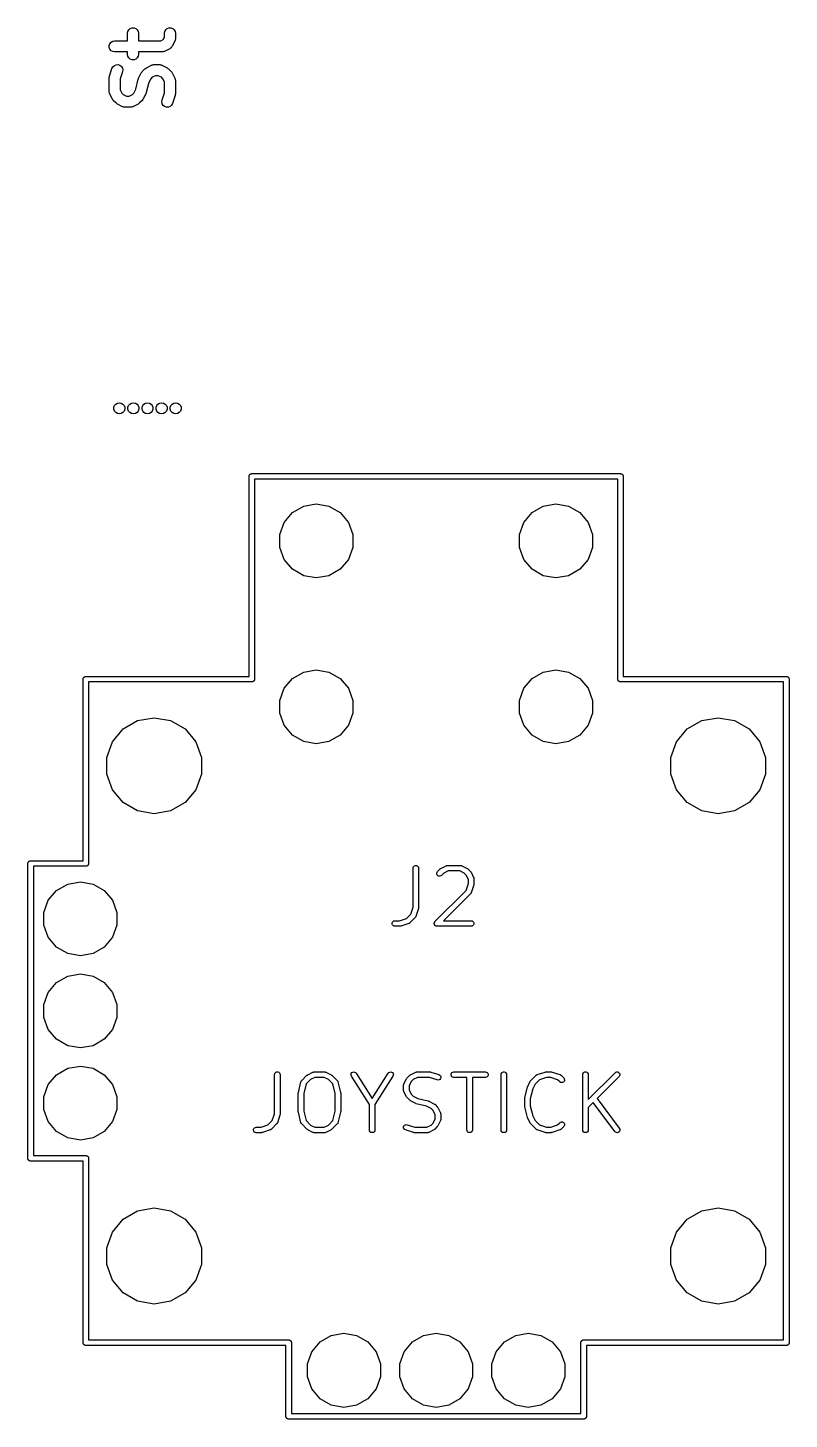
# Model space of a CAD drawing. Extents: x 94.4 to 182.1, y -155.6 to -78.6.
# Drawn here: x 94.62 to 115.27, y -155.61 to -117.86 of the extents above; entities that cross this region are included whole.
import ezdxf

# ---------------------------------------------------------------- set-up
doc = ezdxf.new("R2010")
doc.units = 0
doc.header["$MEASUREMENT"] = 0
doc.layers.add('BLACK', color=7, linetype='CONTINUOUS')

msp = doc.modelspace()

# ---------------------------------------------------------------- linework, layer by layer
at = {"layer": 'BLACK'}
for p, q in [((96.954, -128.159), (96.972, -128.11)), ((96.954, -128.211), (96.954, -128.159)), ((96.972, -128.26), (96.954, -128.211)), ((96.972, -128.11), (97.005, -128.07)), ((97.005, -128.3), (96.972, -128.26)), ((97.005, -128.07), (97.051, -128.044)), ((97.051, -128.326), (97.005, -128.3)), ((97.051, -128.044), (97.102, -128.034)), ((97.102, -128.336), (97.051, -128.326)), ((97.102, -128.034), (97.154, -128.044)), ((97.154, -128.326), (97.102, -128.336)), ((97.154, -128.044), (97.199, -128.07)), ((97.199, -128.3), (97.154, -128.326)), ((97.199, -128.07), (97.233, -128.11)), ((97.233, -128.26), (97.199, -128.3)), ((97.233, -128.11), (97.251, -128.159)), ((97.251, -128.211), (97.233, -128.26)), ((97.251, -128.159), (97.251, -128.211)), ((97.335, -128.159), (97.353, -128.11)), ((97.335, -128.211), (97.335, -128.159)), ((97.353, -128.26), (97.335, -128.211)), ((97.353, -128.11), (97.386, -128.07)), ((97.386, -128.3), (97.353, -128.26)), ((97.386, -128.07), (97.432, -128.044)), ((97.432, -128.326), (97.386, -128.3)), ((97.432, -128.044), (97.483, -128.034)), ((97.483, -128.336), (97.432, -128.326)), ((97.483, -128.034), (97.535, -128.044)), ((97.535, -128.326), (97.483, -128.336)), ((97.535, -128.044), (97.58, -128.07)), ((97.58, -128.3), (97.535, -128.326)), ((97.58, -128.07), (97.614, -128.11)), ((97.614, -128.26), (97.58, -128.3)), ((97.614, -128.11), (97.632, -128.159)), ((97.632, -128.211), (97.614, -128.26)), ((97.632, -128.159), (97.632, -128.211)), ((97.716, -128.159), (97.734, -128.11)), ((97.716, -128.211), (97.716, -128.159)), ((97.734, -128.26), (97.716, -128.211)), ((97.734, -128.11), (97.767, -128.07)), ((97.767, -128.3), (97.734, -128.26)), ((97.767, -128.07), (97.813, -128.044)), ((97.813, -128.326), (97.767, -128.3)), ((97.813, -128.044), (97.864, -128.034)), ((97.864, -128.336), (97.813, -128.326)), ((97.864, -128.034), (97.916, -128.044)), ((97.916, -128.326), (97.864, -128.336)), ((97.916, -128.044), (97.961, -128.07)), ((97.961, -128.3), (97.916, -128.326)), ((97.961, -128.07), (97.995, -128.11)), ((97.995, -128.26), (97.961, -128.3)), ((97.995, -128.11), (98.013, -128.159)), ((98.013, -128.211), (97.995, -128.26)), ((98.013, -128.159), (98.013, -128.211)), ((98.097, -128.159), (98.115, -128.11)), ((98.097, -128.211), (98.097, -128.159)), ((98.115, -128.26), (98.097, -128.211)), ((98.115, -128.11), (98.148, -128.07)), ((98.148, -128.3), (98.115, -128.26)), ((98.148, -128.07), (98.194, -128.044)), ((98.194, -128.326), (98.148, -128.3)), ((98.194, -128.044), (98.245, -128.034)), ((98.245, -128.336), (98.194, -128.326)), ((98.245, -128.034), (98.297, -128.044)), ((98.297, -128.326), (98.245, -128.336)), ((98.297, -128.044), (98.342, -128.07)), ((98.342, -128.3), (98.297, -128.326)), ((98.342, -128.07), (98.376, -128.11)), ((98.376, -128.26), (98.342, -128.3)), ((98.376, -128.11), (98.394, -128.159)), ((98.394, -128.211), (98.376, -128.26)), ((98.394, -128.159), (98.394, -128.211)), ((98.478, -128.159), (98.496, -128.11)), ((98.478, -128.211), (98.478, -128.159)), ((98.496, -128.26), (98.478, -128.211)), ((98.496, -128.11), (98.529, -128.07)), ((98.529, -128.3), (98.496, -128.26)), ((98.529, -128.07), (98.575, -128.044)), ((98.575, -128.326), (98.529, -128.3)), ((98.575, -128.044), (98.626, -128.034)), ((98.626, -128.336), (98.575, -128.326)), ((98.626, -128.034), (98.678, -128.044)), ((98.678, -128.326), (98.626, -128.336)), ((98.678, -128.044), (98.723, -128.07)), ((98.723, -128.3), (98.678, -128.326)), ((98.723, -128.07), (98.757, -128.11)), ((98.757, -128.26), (98.723, -128.3)), ((98.757, -128.11), (98.775, -128.159)), ((98.775, -128.211), (98.757, -128.26)), ((98.775, -128.159), (98.775, -128.211)), ((100.618, -130.034), (100.619, -130.028)), ((100.618, -135.459), (100.618, -130.034)), ((100.619, -130.021), (100.621, -130.015)), ((100.619, -130.028), (100.619, -130.021)), ((100.621, -130.015), (100.623, -130.008)), ((100.623, -130.008), (100.626, -130.003)), ((100.626, -130.003), (100.628, -129.997)), ((100.628, -129.997), (100.632, -129.991)), ((100.632, -129.991), (100.636, -129.986)), ((100.636, -129.986), (100.641, -129.982)), ((100.641, -129.982), (100.645, -129.977)), ((100.645, -129.977), (100.65, -129.973)), ((100.65, -129.973), (100.656, -129.969)), ((100.656, -129.969), (100.662, -129.967)), ((100.662, -129.967), (100.667, -129.964)), ((100.667, -129.964), (100.674, -129.962)), ((100.674, -129.962), (100.68, -129.96)), ((100.68, -129.96), (100.687, -129.96)), ((100.687, -129.96), (100.693, -129.959)), ((100.693, -129.959), (110.693, -129.959)), ((110.618, -130.109), (100.768, -130.109)), ((100.768, -130.109), (100.768, -135.534)), ((110.618, -135.534), (110.618, -130.109)), ((110.693, -129.959), (110.699, -129.96)), ((110.699, -129.96), (110.706, -129.96)), ((110.706, -129.96), (110.712, -129.962)), ((110.712, -129.962), (110.719, -129.964)), ((110.719, -129.964), (110.724, -129.967)), ((110.724, -129.967), (110.731, -129.969)), ((110.731, -129.969), (110.736, -129.973)), ((110.736, -129.973), (110.741, -129.977)), ((110.741, -129.977), (110.745, -129.982)), ((110.745, -129.982), (110.75, -129.986)), ((110.75, -129.986), (110.754, -129.991)), ((110.754, -129.991), (110.758, -129.997)), ((110.758, -129.997), (110.76, -130.003)), ((110.76, -130.003), (110.763, -130.008)), ((110.763, -130.008), (110.765, -130.015)), ((110.765, -130.015), (110.767, -130.021)), ((110.767, -130.021), (110.767, -130.028)), ((110.767, -130.028), (110.768, -130.034)), ((110.768, -130.034), (110.768, -135.459)), ((101.798, -131.015), (102.1, -130.841)), ((102.1, -130.841), (102.443, -130.78)), ((102.443, -130.78), (102.786, -130.841)), ((102.786, -130.841), (103.088, -131.015)), ((108.298, -131.015), (108.6, -130.841)), ((108.6, -130.841), (108.943, -130.78)), ((108.943, -130.78), (109.286, -130.841)), ((109.286, -130.841), (109.588, -131.015)), ((101.454, -131.61), (101.574, -131.282)), ((101.574, -131.282), (101.798, -131.015)), ((103.088, -131.015), (103.312, -131.282)), ((103.312, -131.282), (103.432, -131.61)), ((107.954, -131.61), (108.074, -131.282)), ((108.074, -131.282), (108.298, -131.015)), ((109.588, -131.015), (109.812, -131.282)), ((109.812, -131.282), (109.932, -131.61)), ((101.454, -131.958), (101.454, -131.61)), ((103.432, -131.61), (103.432, -131.958)), ((107.954, -131.958), (107.954, -131.61)), ((109.932, -131.61), (109.932, -131.958)), ((101.574, -132.286), (101.454, -131.958)), ((103.432, -131.958), (103.312, -132.286)), ((108.074, -132.286), (107.954, -131.958)), ((109.932, -131.958), (109.812, -132.286)), ((101.798, -132.553), (101.574, -132.286)), ((103.312, -132.286), (103.088, -132.553)), ((108.298, -132.553), (108.074, -132.286)), ((109.812, -132.286), (109.588, -132.553)), ((102.1, -132.727), (101.798, -132.553)), ((102.443, -132.788), (102.1, -132.727)), ((102.786, -132.727), (102.443, -132.788)), ((103.088, -132.553), (102.786, -132.727)), ((108.6, -132.727), (108.298, -132.553)), ((108.943, -132.788), (108.6, -132.727)), ((109.286, -132.727), (108.943, -132.788)), ((109.588, -132.553), (109.286, -132.727)), ((96.126, -135.503), (96.128, -135.497)), ((96.128, -135.497), (96.133, -135.491)), ((96.133, -135.491), (96.136, -135.486)), ((96.136, -135.486), (96.141, -135.482)), ((96.141, -135.482), (96.145, -135.477)), ((96.145, -135.477), (96.151, -135.473)), ((96.151, -135.473), (96.156, -135.469)), ((96.156, -135.469), (96.162, -135.467)), ((96.162, -135.467), (96.168, -135.464)), ((96.168, -135.464), (96.174, -135.462)), ((96.174, -135.462), (96.18, -135.46)), ((96.18, -135.46), (96.187, -135.46)), ((96.187, -135.46), (96.193, -135.459)), ((96.193, -135.459), (100.618, -135.459)), ((101.798, -135.515), (102.1, -135.341)), ((102.1, -135.341), (102.443, -135.28)), ((102.443, -135.28), (102.786, -135.341)), ((102.786, -135.341), (103.088, -135.515)), ((108.298, -135.515), (108.6, -135.341)), ((108.6, -135.341), (108.943, -135.28)), ((108.943, -135.28), (109.286, -135.341)), ((109.286, -135.341), (109.588, -135.515)), ((110.768, -135.459), (115.193, -135.459)), ((115.193, -135.459), (115.199, -135.46)), ((115.199, -135.46), (115.206, -135.46)), ((115.206, -135.46), (115.212, -135.462)), ((115.212, -135.462), (115.219, -135.464)), ((115.219, -135.464), (115.224, -135.467)), ((115.224, -135.467), (115.231, -135.469)), ((115.231, -135.469), (115.236, -135.473)), ((115.236, -135.473), (115.241, -135.477)), ((115.241, -135.477), (115.245, -135.482)), ((115.245, -135.482), (115.25, -135.486)), ((115.25, -135.486), (115.254, -135.491)), ((115.254, -135.491), (115.258, -135.497)), ((115.258, -135.497), (115.26, -135.503)), ((96.118, -135.534), (96.119, -135.528)), ((96.118, -140.459), (96.118, -135.534)), ((96.119, -135.521), (96.122, -135.515)), ((96.119, -135.528), (96.119, -135.521)), ((96.122, -135.515), (96.123, -135.508)), ((96.123, -135.508), (96.126, -135.503)), ((100.693, -135.609), (96.268, -135.609)), ((96.268, -135.609), (96.268, -140.534)), ((100.699, -135.608), (100.693, -135.609)), ((100.706, -135.608), (100.699, -135.608)), ((100.712, -135.606), (100.706, -135.608)), ((100.719, -135.604), (100.712, -135.606)), ((100.724, -135.601), (100.719, -135.604)), ((100.731, -135.599), (100.724, -135.601)), ((100.736, -135.595), (100.731, -135.599)), ((100.741, -135.591), (100.736, -135.595)), ((100.745, -135.586), (100.741, -135.591)), ((100.75, -135.582), (100.745, -135.586)), ((100.754, -135.577), (100.75, -135.582)), ((100.758, -135.572), (100.754, -135.577)), ((100.76, -135.565), (100.758, -135.572)), ((100.763, -135.56), (100.76, -135.565)), ((100.765, -135.553), (100.763, -135.56)), ((100.767, -135.547), (100.765, -135.553)), ((100.768, -135.534), (100.767, -135.54)), ((100.767, -135.54), (100.767, -135.547)), ((101.454, -136.11), (101.574, -135.782)), ((101.574, -135.782), (101.798, -135.515)), ((103.088, -135.515), (103.312, -135.782)), ((103.312, -135.782), (103.432, -136.11)), ((107.954, -136.11), (108.074, -135.782)), ((108.074, -135.782), (108.298, -135.515)), ((109.588, -135.515), (109.812, -135.782)), ((109.812, -135.782), (109.932, -136.11)), ((110.619, -135.54), (110.618, -135.534)), ((110.619, -135.547), (110.619, -135.54)), ((110.621, -135.553), (110.619, -135.547)), ((110.623, -135.56), (110.621, -135.553)), ((110.626, -135.565), (110.623, -135.56)), ((110.628, -135.572), (110.626, -135.565)), ((110.632, -135.577), (110.628, -135.572)), ((110.636, -135.582), (110.632, -135.577)), ((110.641, -135.586), (110.636, -135.582)), ((110.645, -135.591), (110.641, -135.586)), ((110.65, -135.595), (110.645, -135.591)), ((110.656, -135.599), (110.65, -135.595)), ((110.662, -135.601), (110.656, -135.599)), ((110.667, -135.604), (110.662, -135.601)), ((110.674, -135.606), (110.667, -135.604)), ((110.68, -135.608), (110.674, -135.606)), ((110.687, -135.608), (110.68, -135.608)), ((110.693, -135.609), (110.687, -135.608)), ((115.118, -135.609), (110.693, -135.609)), ((115.118, -153.459), (115.118, -135.609)), ((115.26, -135.503), (115.263, -135.508)), ((115.263, -135.508), (115.265, -135.515)), ((115.265, -135.515), (115.267, -135.521)), ((115.267, -135.521), (115.267, -135.528)), ((115.267, -135.528), (115.268, -135.534)), ((115.268, -135.534), (115.268, -153.534)), ((101.454, -136.458), (101.454, -136.11)), ((103.432, -136.11), (103.432, -136.458)), ((107.954, -136.458), (107.954, -136.11)), ((109.932, -136.11), (109.932, -136.458)), ((97.597, -136.658), (98.043, -136.579)), ((98.043, -136.579), (98.49, -136.658)), ((101.574, -136.786), (101.454, -136.458)), ((103.432, -136.458), (103.312, -136.786)), ((108.074, -136.786), (107.954, -136.458)), ((109.932, -136.458), (109.812, -136.786)), ((112.897, -136.658), (113.343, -136.579)), ((113.343, -136.579), (113.789, -136.658)), ((96.913, -137.232), (97.204, -136.884)), ((97.204, -136.884), (97.597, -136.658)), ((98.49, -136.658), (98.882, -136.884)), ((98.882, -136.884), (99.173, -137.232)), ((101.798, -137.053), (101.574, -136.786)), ((103.312, -136.786), (103.088, -137.053)), ((108.298, -137.053), (108.074, -136.786)), ((109.812, -136.786), (109.588, -137.053)), ((112.213, -137.232), (112.504, -136.884)), ((112.504, -136.884), (112.897, -136.658)), ((113.789, -136.658), (114.182, -136.884)), ((114.182, -136.884), (114.473, -137.232)), ((96.758, -137.657), (96.913, -137.232)), ((99.173, -137.232), (99.328, -137.657)), ((102.1, -137.227), (101.798, -137.053)), ((102.443, -137.288), (102.1, -137.227)), ((102.786, -137.227), (102.443, -137.288)), ((103.088, -137.053), (102.786, -137.227)), ((108.6, -137.227), (108.298, -137.053)), ((108.943, -137.288), (108.6, -137.227)), ((109.286, -137.227), (108.943, -137.288)), ((109.588, -137.053), (109.286, -137.227)), ((112.058, -137.657), (112.213, -137.232)), ((114.473, -137.232), (114.628, -137.657)), ((96.758, -138.111), (96.758, -137.657)), ((99.328, -137.657), (99.328, -138.111)), ((112.058, -138.111), (112.058, -137.657)), ((114.628, -137.657), (114.628, -138.111)), ((96.913, -138.536), (96.758, -138.111)), ((99.328, -138.111), (99.173, -138.536)), ((112.213, -138.536), (112.058, -138.111)), ((114.628, -138.111), (114.473, -138.536)), ((97.204, -138.884), (96.913, -138.536)), ((97.597, -139.11), (97.204, -138.884)), ((98.882, -138.884), (98.49, -139.11)), ((99.173, -138.536), (98.882, -138.884)), ((112.504, -138.884), (112.213, -138.536)), ((112.897, -139.11), (112.504, -138.884)), ((114.182, -138.884), (113.789, -139.11)), ((114.473, -138.536), (114.182, -138.884)), ((98.043, -139.189), (97.597, -139.11)), ((98.49, -139.11), (98.043, -139.189)), ((113.343, -139.189), (112.897, -139.11)), ((113.789, -139.11), (113.343, -139.189)), ((94.618, -140.534), (94.619, -140.528)), ((94.618, -148.534), (94.618, -140.534)), ((94.619, -140.521), (94.622, -140.515)), ((94.619, -140.528), (94.619, -140.521)), ((94.622, -140.515), (94.623, -140.508)), ((94.623, -140.508), (94.626, -140.503)), ((94.626, -140.503), (94.628, -140.497)), ((94.628, -140.497), (94.633, -140.491)), ((94.633, -140.491), (94.636, -140.486)), ((94.636, -140.486), (94.641, -140.482)), ((94.641, -140.482), (94.645, -140.477)), ((94.645, -140.477), (94.651, -140.473)), ((94.651, -140.473), (94.656, -140.469)), ((94.656, -140.469), (94.662, -140.467)), ((94.662, -140.467), (94.668, -140.464)), ((94.668, -140.464), (94.674, -140.462)), ((94.674, -140.462), (94.68, -140.46)), ((94.68, -140.46), (94.687, -140.46)), ((94.687, -140.46), (94.693, -140.459)), ((94.693, -140.459), (96.118, -140.459)), ((96.193, -140.609), (94.768, -140.609)), ((94.768, -140.609), (94.768, -148.459)), ((96.2, -140.608), (96.193, -140.609)), ((96.206, -140.608), (96.2, -140.608)), ((96.212, -140.606), (96.206, -140.608)), ((96.219, -140.604), (96.212, -140.606)), ((96.224, -140.601), (96.219, -140.604)), ((96.231, -140.599), (96.224, -140.601)), ((96.236, -140.595), (96.231, -140.599)), ((96.241, -140.591), (96.236, -140.595)), ((96.246, -140.586), (96.241, -140.591)), ((96.251, -140.582), (96.246, -140.586)), ((96.254, -140.577), (96.251, -140.582)), ((96.258, -140.572), (96.254, -140.577)), ((96.26, -140.565), (96.258, -140.572)), ((96.264, -140.56), (96.26, -140.565)), ((96.265, -140.553), (96.264, -140.56)), ((96.267, -140.547), (96.265, -140.553)), ((96.268, -140.534), (96.267, -140.54)), ((96.267, -140.54), (96.267, -140.547)), ((105.068, -140.663), (105.073, -140.637)), ((105.068, -141.722), (105.068, -140.663)), ((105.073, -140.637), (105.086, -140.614)), ((105.086, -140.614), (105.106, -140.598)), ((105.106, -140.598), (105.13, -140.589)), ((105.13, -140.589), (105.156, -140.589)), ((105.156, -140.589), (105.181, -140.598)), ((105.181, -140.598), (105.2, -140.614)), ((105.2, -140.614), (105.213, -140.637)), ((105.213, -140.637), (105.218, -140.663)), ((105.218, -140.663), (105.218, -141.734)), ((105.711, -140.799), (105.718, -140.774)), ((105.718, -140.774), (105.733, -140.752)), ((105.733, -140.752), (105.804, -140.681)), ((105.804, -140.681), (105.814, -140.674)), ((105.814, -140.674), (105.824, -140.667)), ((105.824, -140.667), (105.967, -140.595)), ((106.018, -140.738), (105.902, -140.796)), ((105.967, -140.595), (105.971, -140.594)), ((105.971, -140.594), (105.974, -140.592)), ((105.974, -140.592), (105.983, -140.591)), ((105.983, -140.591), (105.992, -140.588)), ((105.992, -140.588), (105.996, -140.588)), ((105.996, -140.588), (106, -140.588)), ((106, -140.588), (106.357, -140.588)), ((106.34, -140.738), (106.018, -140.738)), ((106.456, -140.796), (106.34, -140.738)), ((106.357, -140.588), (106.362, -140.588)), ((106.362, -140.588), (106.366, -140.588)), ((106.366, -140.588), (106.374, -140.591)), ((106.374, -140.591), (106.383, -140.592)), ((106.383, -140.592), (106.387, -140.594)), ((106.387, -140.594), (106.391, -140.595)), ((106.391, -140.595), (106.534, -140.667)), ((106.534, -140.667), (106.543, -140.674)), ((106.543, -140.674), (106.553, -140.681)), ((106.553, -140.681), (106.625, -140.752)), ((106.625, -140.752), (106.631, -140.762)), ((106.631, -140.762), (106.639, -140.772)), ((106.639, -140.772), (106.71, -140.915)), ((95.398, -141.265), (95.7, -141.091)), ((95.7, -141.091), (96.043, -141.03)), ((96.043, -141.03), (96.386, -141.091)), ((96.386, -141.091), (96.688, -141.265)), ((105.713, -140.825), (105.711, -140.799)), ((105.724, -140.848), (105.713, -140.825)), ((105.743, -140.867), (105.724, -140.848)), ((105.766, -140.878), (105.743, -140.867)), ((105.792, -140.88), (105.766, -140.878)), ((105.818, -140.873), (105.792, -140.88)), ((105.839, -140.858), (105.818, -140.873)), ((105.902, -140.796), (105.839, -140.858)), ((106.51, -140.85), (106.456, -140.796)), ((106.506, -141.265), (106.568, -141.079)), ((106.568, -140.966), (106.51, -140.85)), ((106.568, -141.079), (106.568, -140.966)), ((106.714, -141.115), (106.643, -141.329)), ((106.71, -140.915), (106.711, -140.919)), ((106.711, -140.919), (106.713, -140.923)), ((106.713, -140.923), (106.715, -140.931)), ((106.716, -141.103), (106.714, -141.115)), ((106.715, -140.931), (106.718, -140.94)), ((106.718, -141.091), (106.716, -141.103)), ((106.718, -140.94), (106.717, -140.944)), ((106.717, -140.944), (106.718, -140.948)), ((106.718, -140.948), (106.718, -141.091)), ((95.055, -141.86), (95.174, -141.532)), ((95.174, -141.532), (95.398, -141.265)), ((96.688, -141.265), (96.913, -141.532)), ((96.913, -141.532), (97.032, -141.86)), ((105.661, -142.11), (106.506, -141.265)), ((106.625, -141.358), (105.895, -142.088)), ((106.627, -141.355), (106.625, -141.358)), ((106.63, -141.352), (106.627, -141.355)), ((106.635, -141.344), (106.63, -141.352)), ((106.64, -141.337), (106.635, -141.344)), ((106.641, -141.333), (106.64, -141.337)), ((106.643, -141.329), (106.641, -141.333)), ((95.055, -142.208), (95.055, -141.86)), ((97.032, -141.86), (97.032, -142.208)), ((104.888, -142.026), (105.006, -141.908)), ((105.006, -141.908), (105.068, -141.722)), ((105.214, -141.758), (105.143, -141.972)), ((105.216, -141.746), (105.214, -141.758)), ((105.218, -141.734), (105.216, -141.746)), ((95.174, -142.536), (95.055, -142.208)), ((97.032, -142.208), (96.913, -142.536)), ((104.498, -142.15), (104.507, -142.125)), ((104.498, -142.176), (104.498, -142.15)), ((104.507, -142.2), (104.498, -142.176)), ((104.507, -142.125), (104.523, -142.105)), ((104.523, -142.22), (104.507, -142.2)), ((104.523, -142.105), (104.546, -142.092)), ((104.546, -142.233), (104.523, -142.22)), ((104.546, -142.092), (104.572, -142.088)), ((104.572, -142.238), (104.546, -142.233)), ((104.572, -142.088), (104.702, -142.088)), ((104.714, -142.238), (104.572, -142.238)), ((104.702, -142.088), (104.888, -142.026)), ((104.726, -142.235), (104.714, -142.238)), ((104.738, -142.234), (104.726, -142.235)), ((104.952, -142.162), (104.738, -142.234)), ((104.956, -142.16), (104.952, -142.162)), ((104.96, -142.159), (104.956, -142.16)), ((104.968, -142.154), (104.96, -142.159)), ((104.975, -142.15), (104.968, -142.154)), ((104.978, -142.147), (104.975, -142.15)), ((104.982, -142.144), (104.978, -142.147)), ((105.125, -142.001), (104.982, -142.144)), ((105.127, -141.998), (105.125, -142.001)), ((105.13, -141.995), (105.127, -141.998)), ((105.135, -141.987), (105.13, -141.995)), ((105.14, -141.98), (105.135, -141.987)), ((105.141, -141.976), (105.14, -141.98)), ((105.143, -141.972), (105.141, -141.976)), ((105.64, -142.156), (105.641, -142.153)), ((105.641, -142.166), (105.64, -142.156)), ((105.641, -142.15), (105.644, -142.14)), ((105.641, -142.153), (105.641, -142.15)), ((105.641, -142.176), (105.641, -142.166)), ((105.642, -142.179), (105.641, -142.176)), ((105.642, -142.182), (105.642, -142.179)), ((105.646, -142.191), (105.642, -142.182)), ((105.644, -142.14), (105.646, -142.131)), ((105.646, -142.131), (105.648, -142.128)), ((105.649, -142.2), (105.646, -142.191)), ((105.648, -142.128), (105.649, -142.125)), ((105.649, -142.125), (105.656, -142.118)), ((105.652, -142.203), (105.649, -142.2)), ((105.653, -142.206), (105.652, -142.203)), ((105.66, -142.213), (105.653, -142.206)), ((105.656, -142.118), (105.661, -142.11)), ((105.666, -142.22), (105.66, -142.213)), ((105.669, -142.222), (105.666, -142.22)), ((105.671, -142.224), (105.669, -142.222)), ((105.68, -142.228), (105.671, -142.224)), ((105.689, -142.233), (105.68, -142.228)), ((105.692, -142.234), (105.689, -142.233)), ((105.695, -142.235), (105.692, -142.234)), ((105.705, -142.236), (105.695, -142.235)), ((105.714, -142.238), (105.705, -142.236)), ((106.643, -142.238), (105.714, -142.238)), ((105.895, -142.088), (106.643, -142.088)), ((106.643, -142.088), (106.669, -142.092)), ((106.669, -142.233), (106.643, -142.238)), ((106.669, -142.092), (106.691, -142.105)), ((106.691, -142.22), (106.669, -142.233)), ((106.691, -142.105), (106.708, -142.125)), ((106.708, -142.2), (106.691, -142.22)), ((106.708, -142.125), (106.717, -142.15)), ((106.717, -142.176), (106.708, -142.2)), ((106.717, -142.15), (106.717, -142.176)), ((95.398, -142.803), (95.174, -142.536)), ((96.913, -142.536), (96.688, -142.803)), ((95.7, -142.977), (95.398, -142.803)), ((96.043, -143.038), (95.7, -142.977)), ((96.386, -142.977), (96.043, -143.038)), ((96.688, -142.803), (96.386, -142.977)), ((95.174, -144.032), (95.398, -143.765)), ((95.398, -143.765), (95.7, -143.591)), ((95.7, -143.591), (96.043, -143.53)), ((96.043, -143.53), (96.386, -143.591)), ((96.386, -143.591), (96.688, -143.765)), ((96.688, -143.765), (96.913, -144.032)), ((95.055, -144.36), (95.174, -144.032)), ((96.913, -144.032), (97.032, -144.36)), ((95.055, -144.708), (95.055, -144.36)), ((97.032, -144.36), (97.032, -144.708)), ((95.174, -145.036), (95.055, -144.708)), ((97.032, -144.708), (96.913, -145.036)), ((95.398, -145.303), (95.174, -145.036)), ((95.7, -145.477), (95.398, -145.303)), ((96.688, -145.303), (96.386, -145.477)), ((96.913, -145.036), (96.688, -145.303)), ((96.043, -145.538), (95.7, -145.477)), ((96.386, -145.477), (96.043, -145.538)), ((95.7, -146.091), (96.043, -146.03)), ((96.043, -146.03), (96.386, -146.091)), ((95.174, -146.532), (95.398, -146.265)), ((95.398, -146.265), (95.7, -146.091)), ((96.386, -146.091), (96.688, -146.265)), ((96.688, -146.265), (96.913, -146.532)), ((101.311, -146.263), (101.315, -146.237)), ((101.311, -147.322), (101.311, -146.263)), ((101.315, -146.237), (101.328, -146.214)), ((101.328, -146.214), (101.348, -146.198)), ((101.348, -146.198), (101.373, -146.189)), ((101.373, -146.189), (101.399, -146.189)), ((101.399, -146.189), (101.423, -146.198)), ((101.423, -146.198), (101.443, -146.214)), ((101.443, -146.214), (101.456, -146.237)), ((101.456, -146.237), (101.461, -146.263)), ((101.461, -146.263), (101.461, -147.334)), ((102.03, -146.452), (102.032, -146.445)), ((102.032, -146.445), (102.036, -146.44)), ((102.036, -146.44), (102.038, -146.435)), ((102.038, -146.435), (102.043, -146.43)), ((102.043, -146.43), (102.047, -146.424)), ((102.047, -146.424), (102.19, -146.281)), ((102.287, -146.396), (102.168, -146.515)), ((102.19, -146.281), (102.2, -146.274)), ((102.2, -146.274), (102.209, -146.267)), ((102.209, -146.267), (102.352, -146.195)), ((102.404, -146.338), (102.287, -146.396)), ((102.352, -146.195), (102.356, -146.194)), ((102.356, -146.194), (102.36, -146.192)), ((102.36, -146.192), (102.369, -146.191)), ((102.369, -146.191), (102.377, -146.188)), ((102.377, -146.188), (102.382, -146.188)), ((102.382, -146.188), (102.386, -146.188)), ((102.386, -146.188), (102.672, -146.188)), ((102.654, -146.338), (102.404, -146.338)), ((102.77, -146.396), (102.654, -146.338)), ((102.672, -146.188), (102.676, -146.188)), ((102.676, -146.188), (102.68, -146.188)), ((102.68, -146.188), (102.689, -146.191)), ((102.689, -146.191), (102.697, -146.192)), ((102.697, -146.192), (102.701, -146.194)), ((102.701, -146.194), (102.705, -146.195)), ((102.705, -146.195), (102.848, -146.267)), ((102.89, -146.515), (102.77, -146.396)), ((102.848, -146.267), (102.858, -146.274)), ((102.858, -146.274), (102.867, -146.281)), ((102.867, -146.281), (103.01, -146.424)), ((103.01, -146.424), (103.014, -146.43)), ((103.014, -146.43), (103.019, -146.435)), ((103.019, -146.435), (103.022, -146.44)), ((103.022, -146.44), (103.025, -146.445)), ((103.025, -146.445), (103.027, -146.452)), ((103.383, -146.253), (103.391, -146.228)), ((103.384, -146.279), (103.383, -146.253)), ((103.394, -146.303), (103.384, -146.279)), ((103.391, -146.228), (103.407, -146.207)), ((103.882, -147.07), (103.394, -146.303)), ((103.407, -146.207), (103.429, -146.193)), ((103.429, -146.193), (103.454, -146.188)), ((103.454, -146.188), (103.48, -146.191)), ((103.48, -146.191), (103.503, -146.203)), ((103.503, -146.203), (103.521, -146.222)), ((103.521, -146.222), (103.957, -146.909)), ((103.957, -146.909), (104.394, -146.222)), ((104.521, -146.303), (104.032, -147.07)), ((104.394, -146.222), (104.412, -146.203)), ((104.412, -146.203), (104.435, -146.191)), ((104.435, -146.191), (104.461, -146.188)), ((104.461, -146.188), (104.486, -146.193)), ((104.486, -146.193), (104.508, -146.207)), ((104.508, -146.207), (104.524, -146.228)), ((104.531, -146.279), (104.521, -146.303)), ((104.524, -146.228), (104.532, -146.253)), ((104.532, -146.253), (104.531, -146.279)), ((104.819, -146.515), (104.89, -146.372)), ((104.89, -146.372), (104.897, -146.362)), ((104.897, -146.362), (104.904, -146.352)), ((104.904, -146.352), (104.976, -146.281)), ((104.976, -146.281), (104.986, -146.274)), ((104.986, -146.274), (104.995, -146.267)), ((104.995, -146.267), (105.138, -146.195)), ((105.073, -146.396), (105.019, -146.45)), ((105.189, -146.338), (105.073, -146.396)), ((105.138, -146.195), (105.142, -146.194)), ((105.142, -146.194), (105.146, -146.192)), ((105.146, -146.192), (105.155, -146.191)), ((105.155, -146.191), (105.163, -146.188)), ((105.163, -146.188), (105.167, -146.188)), ((105.167, -146.188), (105.172, -146.188)), ((105.172, -146.188), (105.529, -146.188)), ((105.517, -146.338), (105.189, -146.338)), ((105.719, -146.405), (105.517, -146.338)), ((105.529, -146.188), (105.541, -146.19)), ((105.541, -146.19), (105.552, -146.191)), ((105.552, -146.191), (105.767, -146.263)), ((105.745, -146.409), (105.719, -146.405)), ((105.771, -146.404), (105.745, -146.409)), ((105.767, -146.263), (105.79, -146.275)), ((105.793, -146.39), (105.771, -146.404)), ((105.79, -146.275), (105.807, -146.295)), ((105.809, -146.37), (105.793, -146.39)), ((105.807, -146.295), (105.816, -146.319)), ((105.817, -146.345), (105.809, -146.37)), ((105.816, -146.319), (105.817, -146.345)), ((106.098, -146.25), (106.107, -146.225)), ((106.098, -146.276), (106.098, -146.25)), ((106.107, -146.3), (106.098, -146.276)), ((106.107, -146.225), (106.123, -146.205)), ((106.123, -146.32), (106.107, -146.3)), ((106.123, -146.205), (106.146, -146.192)), ((106.146, -146.333), (106.123, -146.32)), ((106.146, -146.192), (106.172, -146.188)), ((106.172, -146.338), (106.146, -146.333)), ((106.172, -146.188), (107.029, -146.188)), ((106.525, -146.338), (106.172, -146.338)), ((106.525, -147.763), (106.525, -146.338)), ((107.029, -146.338), (106.675, -146.338)), ((106.675, -146.338), (106.675, -147.763)), ((107.029, -146.188), (107.054, -146.192)), ((107.054, -146.333), (107.029, -146.338)), ((107.054, -146.192), (107.077, -146.205)), ((107.077, -146.32), (107.054, -146.333)), ((107.077, -146.205), (107.094, -146.225)), ((107.094, -146.3), (107.077, -146.32)), ((107.094, -146.225), (107.103, -146.25)), ((107.103, -146.276), (107.094, -146.3)), ((107.103, -146.25), (107.103, -146.276)), ((107.454, -146.263), (107.458, -146.237)), ((107.454, -147.763), (107.454, -146.263)), ((107.458, -146.237), (107.471, -146.214)), ((107.471, -146.214), (107.491, -146.198)), ((107.491, -146.198), (107.516, -146.189)), ((107.516, -146.189), (107.542, -146.189)), ((107.542, -146.189), (107.566, -146.198)), ((107.566, -146.198), (107.586, -146.214)), ((107.586, -146.214), (107.599, -146.237)), ((107.599, -146.237), (107.604, -146.263)), ((107.604, -146.263), (107.604, -147.763)), ((108.176, -146.586), (108.247, -146.443)), ((108.247, -146.443), (108.255, -146.434)), ((108.255, -146.434), (108.261, -146.424)), ((108.261, -146.424), (108.404, -146.281)), ((108.498, -146.4), (108.376, -146.521)), ((108.404, -146.281), (108.408, -146.278)), ((108.408, -146.278), (108.411, -146.275)), ((108.411, -146.275), (108.418, -146.271)), ((108.418, -146.271), (108.426, -146.266)), ((108.426, -146.266), (108.43, -146.265)), ((108.43, -146.265), (108.434, -146.263)), ((108.434, -146.263), (108.648, -146.191)), ((108.684, -146.338), (108.498, -146.4)), ((108.648, -146.191), (108.66, -146.19)), ((108.66, -146.19), (108.672, -146.188)), ((108.672, -146.188), (108.814, -146.188)), ((108.802, -146.338), (108.684, -146.338)), ((108.988, -146.4), (108.802, -146.338)), ((108.814, -146.188), (108.826, -146.19)), ((108.826, -146.19), (108.838, -146.191)), ((108.838, -146.191), (109.052, -146.263)), ((109.047, -146.458), (108.988, -146.4)), ((109.052, -146.263), (109.056, -146.265)), ((109.056, -146.265), (109.06, -146.266)), ((109.06, -146.266), (109.068, -146.271)), ((109.068, -146.271), (109.075, -146.275)), ((109.075, -146.275), (109.078, -146.278)), ((109.078, -146.278), (109.082, -146.281)), ((109.082, -146.281), (109.153, -146.352)), ((109.153, -146.352), (109.168, -146.374)), ((109.173, -146.425), (109.162, -146.448)), ((109.168, -146.374), (109.175, -146.399)), ((109.175, -146.399), (109.173, -146.425)), ((109.668, -146.263), (109.673, -146.237)), ((109.668, -147.763), (109.668, -146.263)), ((109.673, -146.237), (109.686, -146.214)), ((109.686, -146.214), (109.706, -146.198)), ((109.706, -146.198), (109.73, -146.189)), ((109.73, -146.189), (109.756, -146.189)), ((109.756, -146.189), (109.781, -146.198)), ((109.781, -146.198), (109.8, -146.214)), ((109.8, -146.214), (109.813, -146.237)), ((109.813, -146.237), (109.818, -146.263)), ((109.818, -146.939), (110.547, -146.21)), ((109.818, -146.263), (109.818, -146.939)), ((110.653, -146.316), (110.056, -146.912)), ((110.547, -146.21), (110.568, -146.195)), ((110.568, -146.195), (110.594, -146.188)), ((110.594, -146.188), (110.62, -146.19)), ((110.62, -146.19), (110.643, -146.201)), ((110.643, -146.201), (110.662, -146.22)), ((110.668, -146.294), (110.653, -146.316)), ((110.662, -146.22), (110.673, -146.243)), ((110.675, -146.269), (110.668, -146.294)), ((110.673, -146.243), (110.675, -146.269)), ((95.055, -146.86), (95.174, -146.532)), ((96.913, -146.532), (97.032, -146.86)), ((101.954, -146.763), (101.955, -146.754)), ((101.954, -147.263), (101.954, -146.763)), ((101.955, -146.754), (101.956, -146.744)), ((101.956, -146.744), (102.027, -146.459)), ((102.027, -146.459), (102.03, -146.452)), ((102.168, -146.515), (102.104, -146.772)), ((102.104, -146.772), (102.104, -147.253)), ((102.954, -146.772), (102.89, -146.515)), ((102.954, -147.253), (102.954, -146.772)), ((103.027, -146.452), (103.03, -146.459)), ((103.03, -146.459), (103.101, -146.744)), ((103.101, -146.744), (103.102, -146.754)), ((103.102, -146.754), (103.104, -146.763)), ((103.104, -146.763), (103.104, -147.263)), ((104.811, -146.54), (104.814, -146.531)), ((104.812, -146.544), (104.811, -146.54)), ((104.811, -146.548), (104.812, -146.544)), ((104.811, -146.691), (104.811, -146.548)), ((104.812, -146.695), (104.811, -146.691)), ((104.811, -146.7), (104.812, -146.695)), ((104.814, -146.708), (104.811, -146.7)), ((104.814, -146.531), (104.815, -146.523)), ((104.815, -146.717), (104.814, -146.708)), ((104.815, -146.523), (104.818, -146.519)), ((104.818, -146.721), (104.815, -146.717)), ((104.818, -146.519), (104.819, -146.515)), ((104.819, -146.725), (104.818, -146.721)), ((104.89, -146.868), (104.819, -146.725)), ((105.019, -146.45), (104.961, -146.566)), ((104.961, -146.566), (104.961, -146.673)), ((104.961, -146.673), (105.019, -146.79)), ((105.019, -146.79), (105.073, -146.844)), ((108.099, -146.887), (108.17, -146.602)), ((108.17, -146.602), (108.174, -146.594)), ((108.174, -146.594), (108.176, -146.586)), ((108.314, -146.646), (108.247, -146.915)), ((108.376, -146.521), (108.314, -146.646)), ((109.068, -146.473), (109.047, -146.458)), ((109.094, -146.48), (109.068, -146.473)), ((109.12, -146.478), (109.094, -146.48)), ((109.143, -146.467), (109.12, -146.478)), ((109.162, -146.448), (109.143, -146.467)), ((95.055, -147.208), (95.055, -146.86)), ((97.032, -146.86), (97.032, -147.208)), ((103.882, -147.763), (103.882, -147.07)), ((104.032, -147.07), (104.032, -147.763)), ((104.897, -146.877), (104.89, -146.868)), ((104.904, -146.887), (104.897, -146.877)), ((104.976, -146.958), (104.904, -146.887)), ((104.986, -146.965), (104.976, -146.958)), ((104.995, -146.973), (104.986, -146.965)), ((105.138, -147.044), (104.995, -146.973)), ((105.073, -146.844), (105.198, -146.906)), ((105.146, -147.046), (105.138, -147.044)), ((105.153, -147.05), (105.146, -147.046)), ((105.431, -147.119), (105.153, -147.05)), ((105.198, -146.906), (105.475, -146.976)), ((105.556, -147.181), (105.431, -147.119)), ((105.475, -146.976), (105.483, -146.979)), ((105.483, -146.979), (105.491, -146.981)), ((105.491, -146.981), (105.634, -147.053)), ((105.61, -147.236), (105.556, -147.181)), ((105.634, -147.053), (105.643, -147.06)), ((105.643, -147.06), (105.653, -147.067)), ((105.653, -147.067), (105.725, -147.138)), ((105.725, -147.138), (105.731, -147.148)), ((105.731, -147.148), (105.739, -147.158)), ((105.739, -147.158), (105.81, -147.3)), ((108.097, -146.905), (108.098, -146.896)), ((108.097, -147.12), (108.097, -146.905)), ((108.098, -147.129), (108.097, -147.12)), ((108.098, -146.896), (108.099, -146.887)), ((108.099, -147.138), (108.098, -147.129)), ((108.17, -147.424), (108.099, -147.138)), ((108.247, -146.915), (108.247, -147.11)), ((108.247, -147.11), (108.314, -147.379)), ((109.949, -147.02), (109.818, -147.151)), ((109.818, -147.151), (109.818, -147.763)), ((110.54, -147.808), (109.949, -147.02)), ((110.056, -146.912), (110.66, -147.718)), ((95.174, -147.536), (95.055, -147.208)), ((95.398, -147.803), (95.174, -147.536)), ((96.913, -147.536), (96.688, -147.803)), ((97.032, -147.208), (96.913, -147.536)), ((101.131, -147.626), (101.249, -147.508)), ((101.249, -147.508), (101.311, -147.322)), ((101.384, -147.576), (101.382, -147.58)), ((101.386, -147.572), (101.384, -147.576)), ((101.457, -147.358), (101.386, -147.572)), ((101.459, -147.346), (101.457, -147.358)), ((101.461, -147.334), (101.459, -147.346)), ((101.955, -147.272), (101.954, -147.263)), ((101.956, -147.281), (101.955, -147.272)), ((102.027, -147.566), (101.956, -147.281)), ((102.03, -147.573), (102.027, -147.566)), ((102.032, -147.58), (102.03, -147.573)), ((102.104, -147.253), (102.168, -147.51)), ((102.168, -147.51), (102.287, -147.63)), ((102.77, -147.63), (102.89, -147.51)), ((102.89, -147.51), (102.954, -147.253)), ((103.027, -147.573), (103.025, -147.58)), ((103.03, -147.566), (103.027, -147.573)), ((103.101, -147.281), (103.03, -147.566)), ((103.102, -147.272), (103.101, -147.281)), ((103.104, -147.263), (103.102, -147.272)), ((105.556, -147.63), (105.61, -147.575)), ((105.668, -147.352), (105.61, -147.236)), ((105.61, -147.575), (105.668, -147.459)), ((105.668, -147.459), (105.668, -147.352)), ((105.81, -147.51), (105.739, -147.653)), ((105.81, -147.3), (105.811, -147.305)), ((105.811, -147.506), (105.81, -147.51)), ((105.811, -147.305), (105.813, -147.308)), ((105.813, -147.503), (105.811, -147.506)), ((105.813, -147.308), (105.815, -147.317)), ((105.815, -147.494), (105.813, -147.503)), ((105.815, -147.317), (105.818, -147.325)), ((105.818, -147.485), (105.815, -147.494)), ((105.818, -147.325), (105.817, -147.33)), ((105.817, -147.33), (105.818, -147.334)), ((105.818, -147.477), (105.817, -147.481)), ((105.817, -147.481), (105.818, -147.485)), ((105.818, -147.334), (105.818, -147.477)), ((108.174, -147.431), (108.17, -147.424)), ((108.176, -147.439), (108.174, -147.431)), ((108.247, -147.582), (108.176, -147.439)), ((108.314, -147.379), (108.376, -147.504)), ((108.376, -147.504), (108.498, -147.626)), ((108.988, -147.626), (109.047, -147.567)), ((109.047, -147.567), (109.068, -147.552)), ((109.068, -147.552), (109.094, -147.545)), ((109.094, -147.545), (109.12, -147.547)), ((109.12, -147.547), (109.143, -147.558)), ((109.143, -147.558), (109.162, -147.577)), ((109.162, -147.577), (109.173, -147.6)), ((95.7, -147.977), (95.398, -147.803)), ((96.688, -147.803), (96.386, -147.977)), ((100.741, -147.75), (100.749, -147.725)), ((100.741, -147.776), (100.741, -147.75)), ((100.749, -147.8), (100.741, -147.776)), ((100.749, -147.725), (100.766, -147.705)), ((100.766, -147.82), (100.749, -147.8)), ((100.766, -147.705), (100.789, -147.692)), ((100.789, -147.833), (100.766, -147.82)), ((100.789, -147.692), (100.814, -147.688)), ((100.814, -147.838), (100.789, -147.833)), ((100.814, -147.688), (100.945, -147.688)), ((100.957, -147.838), (100.814, -147.838)), ((100.945, -147.688), (101.131, -147.626)), ((100.969, -147.835), (100.957, -147.838)), ((100.981, -147.834), (100.969, -147.835)), ((101.195, -147.762), (100.981, -147.834)), ((101.199, -147.76), (101.195, -147.762)), ((101.203, -147.759), (101.199, -147.76)), ((101.21, -147.754), (101.203, -147.759)), ((101.218, -147.75), (101.21, -147.754)), ((101.221, -147.747), (101.218, -147.75)), ((101.225, -147.744), (101.221, -147.747)), ((101.367, -147.601), (101.225, -147.744)), ((101.37, -147.598), (101.367, -147.601)), ((101.373, -147.595), (101.37, -147.598)), ((101.377, -147.587), (101.373, -147.595)), ((101.382, -147.58), (101.377, -147.587)), ((102.036, -147.585), (102.032, -147.58)), ((102.038, -147.59), (102.036, -147.585)), ((102.043, -147.595), (102.038, -147.59)), ((102.047, -147.601), (102.043, -147.595)), ((102.19, -147.744), (102.047, -147.601)), ((102.2, -147.751), (102.19, -147.744)), ((102.209, -147.758), (102.2, -147.751)), ((102.352, -147.83), (102.209, -147.758)), ((102.287, -147.63), (102.404, -147.688)), ((102.356, -147.831), (102.352, -147.83)), ((102.36, -147.833), (102.356, -147.831)), ((102.369, -147.835), (102.36, -147.833)), ((102.377, -147.837), (102.369, -147.835)), ((102.382, -147.837), (102.377, -147.837)), ((102.386, -147.838), (102.382, -147.837)), ((102.672, -147.838), (102.386, -147.838)), ((102.404, -147.688), (102.654, -147.688)), ((102.654, -147.688), (102.77, -147.63)), ((102.676, -147.837), (102.672, -147.838)), ((102.68, -147.837), (102.676, -147.837)), ((102.689, -147.835), (102.68, -147.837)), ((102.697, -147.833), (102.689, -147.835)), ((102.701, -147.831), (102.697, -147.833)), ((102.705, -147.83), (102.701, -147.831)), ((102.848, -147.758), (102.705, -147.83)), ((102.858, -147.751), (102.848, -147.758)), ((102.867, -147.744), (102.858, -147.751)), ((103.01, -147.601), (102.867, -147.744)), ((103.014, -147.595), (103.01, -147.601)), ((103.019, -147.59), (103.014, -147.595)), ((103.022, -147.585), (103.019, -147.59)), ((103.025, -147.58), (103.022, -147.585)), ((103.887, -147.788), (103.882, -147.763)), ((103.9, -147.811), (103.887, -147.788)), ((103.92, -147.828), (103.9, -147.811)), ((103.944, -147.836), (103.92, -147.828)), ((103.97, -147.836), (103.944, -147.836)), ((103.995, -147.828), (103.97, -147.836)), ((104.015, -147.811), (103.995, -147.828)), ((104.028, -147.788), (104.015, -147.811)), ((104.032, -147.763), (104.028, -147.788)), ((104.812, -147.68), (104.82, -147.655)), ((104.812, -147.706), (104.812, -147.68)), ((104.822, -147.73), (104.812, -147.706)), ((104.82, -147.655), (104.836, -147.635)), ((104.839, -147.75), (104.822, -147.73)), ((104.836, -147.635), (104.858, -147.621)), ((104.862, -147.762), (104.839, -147.75)), ((104.858, -147.621), (104.884, -147.616)), ((105.076, -147.834), (104.862, -147.762)), ((104.884, -147.616), (104.91, -147.62)), ((104.91, -147.62), (105.112, -147.688)), ((105.088, -147.835), (105.076, -147.834)), ((105.1, -147.838), (105.088, -147.835)), ((105.457, -147.838), (105.1, -147.838)), ((105.112, -147.688), (105.44, -147.688)), ((105.44, -147.688), (105.556, -147.63)), ((105.462, -147.837), (105.457, -147.838)), ((105.466, -147.837), (105.462, -147.837)), ((105.474, -147.835), (105.466, -147.837)), ((105.483, -147.833), (105.474, -147.835)), ((105.487, -147.831), (105.483, -147.833)), ((105.491, -147.83), (105.487, -147.831)), ((105.634, -147.758), (105.491, -147.83)), ((105.643, -147.751), (105.634, -147.758)), ((105.653, -147.744), (105.643, -147.751)), ((105.725, -147.673), (105.653, -147.744)), ((105.731, -147.663), (105.725, -147.673)), ((105.739, -147.653), (105.731, -147.663)), ((106.53, -147.788), (106.525, -147.763)), ((106.543, -147.811), (106.53, -147.788)), ((106.563, -147.828), (106.543, -147.811)), ((106.587, -147.836), (106.563, -147.828)), ((106.613, -147.836), (106.587, -147.836)), ((106.638, -147.828), (106.613, -147.836)), ((106.658, -147.811), (106.638, -147.828)), ((106.671, -147.788), (106.658, -147.811)), ((106.675, -147.763), (106.671, -147.788)), ((107.458, -147.788), (107.454, -147.763)), ((107.471, -147.811), (107.458, -147.788)), ((107.491, -147.828), (107.471, -147.811)), ((107.516, -147.836), (107.491, -147.828)), ((107.542, -147.836), (107.516, -147.836)), ((107.566, -147.828), (107.542, -147.836)), ((107.586, -147.811), (107.566, -147.828)), ((107.599, -147.788), (107.586, -147.811)), ((107.604, -147.763), (107.599, -147.788)), ((108.255, -147.591), (108.247, -147.582)), ((108.261, -147.601), (108.255, -147.591)), ((108.404, -147.744), (108.261, -147.601)), ((108.408, -147.747), (108.404, -147.744)), ((108.411, -147.75), (108.408, -147.747)), ((108.418, -147.754), (108.411, -147.75)), ((108.426, -147.759), (108.418, -147.754)), ((108.43, -147.76), (108.426, -147.759)), ((108.434, -147.762), (108.43, -147.76)), ((108.648, -147.834), (108.434, -147.762)), ((108.498, -147.626), (108.684, -147.688)), ((108.66, -147.835), (108.648, -147.834)), ((108.672, -147.838), (108.66, -147.835)), ((108.814, -147.838), (108.672, -147.838)), ((108.684, -147.688), (108.802, -147.688)), ((108.802, -147.688), (108.988, -147.626)), ((108.826, -147.835), (108.814, -147.838)), ((108.838, -147.834), (108.826, -147.835)), ((109.052, -147.762), (108.838, -147.834)), ((109.056, -147.76), (109.052, -147.762)), ((109.06, -147.759), (109.056, -147.76)), ((109.068, -147.754), (109.06, -147.759)), ((109.075, -147.75), (109.068, -147.754)), ((109.078, -147.747), (109.075, -147.75)), ((109.082, -147.744), (109.078, -147.747)), ((109.153, -147.673), (109.082, -147.744)), ((109.168, -147.651), (109.153, -147.673)), ((109.175, -147.626), (109.168, -147.651)), ((109.173, -147.6), (109.175, -147.626)), ((109.673, -147.788), (109.668, -147.763)), ((109.686, -147.811), (109.673, -147.788)), ((109.706, -147.828), (109.686, -147.811)), ((109.73, -147.836), (109.706, -147.828)), ((109.756, -147.836), (109.73, -147.836)), ((109.781, -147.828), (109.756, -147.836)), ((109.8, -147.811), (109.781, -147.828)), ((109.813, -147.788), (109.8, -147.811)), ((109.818, -147.763), (109.813, -147.788)), ((110.559, -147.825), (110.54, -147.808)), ((110.583, -147.836), (110.559, -147.825)), ((110.609, -147.837), (110.583, -147.836)), ((110.634, -147.829), (110.609, -147.837)), ((110.655, -147.814), (110.634, -147.829)), ((110.669, -147.792), (110.655, -147.814)), ((110.66, -147.718), (110.672, -147.741)), ((110.675, -147.767), (110.669, -147.792)), ((110.672, -147.741), (110.675, -147.767)), ((96.043, -148.038), (95.7, -147.977)), ((96.386, -147.977), (96.043, -148.038)), ((94.619, -148.54), (94.618, -148.534)), ((94.619, -148.547), (94.619, -148.54)), ((94.622, -148.553), (94.619, -148.547)), ((94.623, -148.56), (94.622, -148.553)), ((94.626, -148.565), (94.623, -148.56)), ((94.628, -148.572), (94.626, -148.565)), ((94.633, -148.577), (94.628, -148.572)), ((94.636, -148.582), (94.633, -148.577)), ((94.641, -148.586), (94.636, -148.582)), ((94.645, -148.591), (94.641, -148.586)), ((94.651, -148.595), (94.645, -148.591)), ((94.656, -148.599), (94.651, -148.595)), ((94.662, -148.601), (94.656, -148.599)), ((94.668, -148.604), (94.662, -148.601)), ((94.674, -148.606), (94.668, -148.604)), ((94.68, -148.608), (94.674, -148.606)), ((94.687, -148.608), (94.68, -148.608)), ((94.693, -148.609), (94.687, -148.608)), ((96.118, -148.609), (94.693, -148.609)), ((94.768, -148.459), (96.193, -148.459)), ((96.118, -153.534), (96.118, -148.609)), ((96.193, -148.459), (96.2, -148.46)), ((96.2, -148.46), (96.206, -148.46)), ((96.206, -148.46), (96.212, -148.462)), ((96.212, -148.462), (96.219, -148.464)), ((96.219, -148.464), (96.224, -148.467)), ((96.224, -148.467), (96.231, -148.469)), ((96.231, -148.469), (96.236, -148.473)), ((96.236, -148.473), (96.241, -148.477)), ((96.241, -148.477), (96.246, -148.482)), ((96.246, -148.482), (96.251, -148.486)), ((96.251, -148.486), (96.254, -148.491)), ((96.254, -148.491), (96.258, -148.497)), ((96.258, -148.497), (96.26, -148.503)), ((96.26, -148.503), (96.264, -148.508)), ((96.264, -148.508), (96.265, -148.515)), ((96.265, -148.515), (96.267, -148.521)), ((96.267, -148.521), (96.267, -148.528)), ((96.267, -148.528), (96.268, -148.534)), ((96.268, -148.534), (96.268, -153.459)), ((96.913, -150.532), (97.204, -150.184)), ((97.204, -150.184), (97.597, -149.958)), ((97.597, -149.958), (98.043, -149.879)), ((98.043, -149.879), (98.49, -149.958)), ((98.49, -149.958), (98.882, -150.184)), ((98.882, -150.184), (99.173, -150.532)), ((112.213, -150.532), (112.504, -150.184)), ((112.504, -150.184), (112.897, -149.958)), ((112.897, -149.958), (113.343, -149.879)), ((113.343, -149.879), (113.789, -149.958)), ((113.789, -149.958), (114.182, -150.184)), ((114.182, -150.184), (114.473, -150.532)), ((96.758, -150.957), (96.913, -150.532)), ((99.173, -150.532), (99.328, -150.957)), ((112.058, -150.957), (112.213, -150.532)), ((114.473, -150.532), (114.628, -150.957)), ((96.758, -151.411), (96.758, -150.957)), ((99.328, -150.957), (99.328, -151.411)), ((112.058, -151.411), (112.058, -150.957)), ((114.628, -150.957), (114.628, -151.411)), ((96.913, -151.836), (96.758, -151.411)), ((99.328, -151.411), (99.173, -151.836)), ((112.213, -151.836), (112.058, -151.411)), ((114.628, -151.411), (114.473, -151.836)), ((97.204, -152.184), (96.913, -151.836)), ((99.173, -151.836), (98.882, -152.184)), ((112.504, -152.184), (112.213, -151.836)), ((114.473, -151.836), (114.182, -152.184)), ((97.597, -152.41), (97.204, -152.184)), ((98.043, -152.489), (97.597, -152.41)), ((98.49, -152.41), (98.043, -152.489)), ((98.882, -152.184), (98.49, -152.41)), ((112.897, -152.41), (112.504, -152.184)), ((113.343, -152.489), (112.897, -152.41)), ((113.789, -152.41), (113.343, -152.489)), ((114.182, -152.184), (113.789, -152.41)), ((96.119, -153.54), (96.118, -153.534)), ((96.119, -153.547), (96.119, -153.54)), ((96.122, -153.553), (96.119, -153.547)), ((96.123, -153.56), (96.122, -153.553)), ((96.126, -153.565), (96.123, -153.56)), ((96.128, -153.572), (96.126, -153.565)), ((96.133, -153.577), (96.128, -153.572)), ((96.136, -153.582), (96.133, -153.577)), ((96.141, -153.586), (96.136, -153.582)), ((96.145, -153.591), (96.141, -153.586)), ((96.151, -153.595), (96.145, -153.591)), ((96.156, -153.599), (96.151, -153.595)), ((96.162, -153.601), (96.156, -153.599)), ((96.168, -153.604), (96.162, -153.601)), ((96.174, -153.606), (96.168, -153.604)), ((96.18, -153.608), (96.174, -153.606)), ((96.187, -153.608), (96.18, -153.608)), ((96.193, -153.609), (96.187, -153.608)), ((101.618, -153.609), (96.193, -153.609)), ((96.268, -153.459), (101.693, -153.459)), ((101.618, -155.534), (101.618, -153.609)), ((101.693, -153.459), (101.699, -153.46)), ((101.699, -153.46), (101.706, -153.46)), ((101.706, -153.46), (101.712, -153.462)), ((101.712, -153.462), (101.719, -153.464)), ((101.719, -153.464), (101.724, -153.467)), ((101.724, -153.467), (101.731, -153.469)), ((101.731, -153.469), (101.736, -153.473)), ((101.736, -153.473), (101.741, -153.477)), ((101.741, -153.477), (101.745, -153.482)), ((101.745, -153.482), (101.75, -153.486)), ((101.75, -153.486), (101.754, -153.491)), ((101.754, -153.491), (101.758, -153.497)), ((101.758, -153.497), (101.76, -153.503)), ((101.76, -153.503), (101.763, -153.508)), ((101.763, -153.508), (101.765, -153.515)), ((101.765, -153.515), (101.767, -153.521)), ((101.767, -153.521), (101.767, -153.528)), ((101.767, -153.528), (101.768, -153.534)), ((101.768, -153.534), (101.768, -155.459)), ((102.324, -153.782), (102.548, -153.515)), ((102.548, -153.515), (102.85, -153.341)), ((102.85, -153.341), (103.193, -153.28)), ((103.193, -153.28), (103.536, -153.341)), ((103.536, -153.341), (103.838, -153.515)), ((103.838, -153.515), (104.062, -153.782)), ((104.824, -153.782), (105.048, -153.515)), ((105.048, -153.515), (105.35, -153.341)), ((105.35, -153.341), (105.693, -153.28)), ((105.693, -153.28), (106.036, -153.341)), ((106.036, -153.341), (106.338, -153.515)), ((106.338, -153.515), (106.562, -153.782)), ((107.324, -153.782), (107.548, -153.515)), ((107.548, -153.515), (107.85, -153.341)), ((107.85, -153.341), (108.193, -153.28)), ((108.193, -153.28), (108.536, -153.341)), ((108.536, -153.341), (108.838, -153.515)), ((108.838, -153.515), (109.062, -153.782)), ((109.618, -153.534), (109.619, -153.528)), ((109.618, -155.459), (109.618, -153.534)), ((109.619, -153.521), (109.621, -153.515)), ((109.619, -153.528), (109.619, -153.521)), ((109.621, -153.515), (109.623, -153.508)), ((109.623, -153.508), (109.626, -153.503)), ((109.626, -153.503), (109.628, -153.497)), ((109.628, -153.497), (109.632, -153.491)), ((109.632, -153.491), (109.636, -153.486)), ((109.636, -153.486), (109.641, -153.482)), ((109.641, -153.482), (109.645, -153.477)), ((109.645, -153.477), (109.65, -153.473)), ((109.65, -153.473), (109.656, -153.469)), ((109.656, -153.469), (109.662, -153.467)), ((109.662, -153.467), (109.667, -153.464)), ((109.667, -153.464), (109.674, -153.462)), ((109.674, -153.462), (109.68, -153.46)), ((109.68, -153.46), (109.687, -153.46)), ((109.687, -153.46), (109.693, -153.459)), ((109.693, -153.459), (115.118, -153.459)), ((115.193, -153.609), (109.768, -153.609)), ((109.768, -153.609), (109.768, -155.534)), ((115.199, -153.608), (115.193, -153.609)), ((115.206, -153.608), (115.199, -153.608)), ((115.212, -153.606), (115.206, -153.608)), ((115.219, -153.604), (115.212, -153.606)), ((115.224, -153.601), (115.219, -153.604)), ((115.231, -153.599), (115.224, -153.601)), ((115.236, -153.595), (115.231, -153.599)), ((115.241, -153.591), (115.236, -153.595)), ((115.245, -153.586), (115.241, -153.591)), ((115.25, -153.582), (115.245, -153.586)), ((115.254, -153.577), (115.25, -153.582)), ((115.258, -153.572), (115.254, -153.577)), ((115.26, -153.565), (115.258, -153.572)), ((115.263, -153.56), (115.26, -153.565)), ((115.265, -153.553), (115.263, -153.56)), ((115.267, -153.547), (115.265, -153.553)), ((115.268, -153.534), (115.267, -153.54)), ((115.267, -153.54), (115.267, -153.547)), ((102.204, -154.11), (102.324, -153.782)), ((104.062, -153.782), (104.182, -154.11)), ((104.704, -154.11), (104.824, -153.782)), ((106.562, -153.782), (106.682, -154.11)), ((107.204, -154.11), (107.324, -153.782)), ((109.062, -153.782), (109.182, -154.11)), ((102.204, -154.458), (102.204, -154.11)), ((104.182, -154.11), (104.182, -154.458)), ((104.704, -154.458), (104.704, -154.11)), ((106.682, -154.11), (106.682, -154.458)), ((107.204, -154.458), (107.204, -154.11)), ((109.182, -154.11), (109.182, -154.458)), ((102.324, -154.786), (102.204, -154.458)), ((104.182, -154.458), (104.062, -154.786)), ((104.824, -154.786), (104.704, -154.458)), ((106.682, -154.458), (106.562, -154.786)), ((107.324, -154.786), (107.204, -154.458)), ((109.182, -154.458), (109.062, -154.786)), ((102.548, -155.053), (102.324, -154.786)), ((102.85, -155.227), (102.548, -155.053)), ((103.838, -155.053), (103.536, -155.227)), ((104.062, -154.786), (103.838, -155.053)), ((105.048, -155.053), (104.824, -154.786)), ((105.35, -155.227), (105.048, -155.053)), ((106.338, -155.053), (106.036, -155.227)), ((106.562, -154.786), (106.338, -155.053)), ((107.548, -155.053), (107.324, -154.786)), ((107.85, -155.227), (107.548, -155.053)), ((108.838, -155.053), (108.536, -155.227)), ((109.062, -154.786), (108.838, -155.053)), ((101.768, -155.459), (109.618, -155.459)), ((103.193, -155.288), (102.85, -155.227)), ((103.536, -155.227), (103.193, -155.288)), ((105.693, -155.288), (105.35, -155.227)), ((106.036, -155.227), (105.693, -155.288)), ((108.193, -155.288), (107.85, -155.227)), ((108.536, -155.227), (108.193, -155.288)), ((101.619, -155.54), (101.618, -155.534)), ((101.619, -155.547), (101.619, -155.54)), ((101.621, -155.553), (101.619, -155.547)), ((101.623, -155.56), (101.621, -155.553)), ((101.626, -155.565), (101.623, -155.56)), ((101.628, -155.572), (101.626, -155.565)), ((101.632, -155.577), (101.628, -155.572)), ((101.636, -155.582), (101.632, -155.577)), ((101.641, -155.586), (101.636, -155.582)), ((101.645, -155.591), (101.641, -155.586)), ((101.65, -155.595), (101.645, -155.591)), ((101.656, -155.599), (101.65, -155.595)), ((101.662, -155.601), (101.656, -155.599)), ((101.667, -155.604), (101.662, -155.601)), ((101.674, -155.606), (101.667, -155.604)), ((101.68, -155.608), (101.674, -155.606)), ((101.687, -155.608), (101.68, -155.608)), ((101.693, -155.609), (101.687, -155.608)), ((109.693, -155.609), (101.693, -155.609)), ((109.699, -155.608), (109.693, -155.609)), ((109.706, -155.608), (109.699, -155.608)), ((109.712, -155.606), (109.706, -155.608)), ((109.719, -155.604), (109.712, -155.606)), ((109.724, -155.601), (109.719, -155.604)), ((109.731, -155.599), (109.724, -155.601)), ((109.736, -155.595), (109.731, -155.599)), ((109.741, -155.591), (109.736, -155.595)), ((109.745, -155.586), (109.741, -155.591)), ((109.75, -155.582), (109.745, -155.586)), ((109.754, -155.577), (109.75, -155.582)), ((109.758, -155.572), (109.754, -155.577)), ((109.76, -155.565), (109.758, -155.572)), ((109.763, -155.56), (109.76, -155.565)), ((109.765, -155.553), (109.763, -155.56)), ((109.767, -155.547), (109.765, -155.553)), ((109.768, -155.534), (109.767, -155.54)), ((109.767, -155.54), (109.767, -155.547))]:
    msp.add_line(p, q, dxfattribs=at)
for points in [[(97.587, -117.916), (97.613, -117.961), (97.622, -118.013), (97.622, -118.22), (98.222, -118.22), (98.289, -118.186), (98.322, -118.12), (98.322, -118.013), (98.331, -117.961), (98.357, -117.916), (98.397, -117.883), (98.446, -117.865), (98.498, -117.865), (98.547, -117.883), (98.587, -117.916), (98.613, -117.961), (98.622, -118.013), (98.622, -118.155), (98.62, -118.164), (98.621, -118.173), (98.616, -118.189), (98.613, -118.207), (98.608, -118.214), (98.606, -118.223), (98.534, -118.365), (98.521, -118.383), (98.509, -118.401), (98.506, -118.404), (98.503, -118.407), (98.485, -118.419), (98.467, -118.432), (98.325, -118.504), (98.316, -118.506), (98.309, -118.511), (98.291, -118.514), (98.275, -118.519), (98.266, -118.518), (98.258, -118.52), (97.622, -118.52), (97.622, -118.584), (97.613, -118.635), (97.587, -118.68), (97.547, -118.714), (97.498, -118.732), (97.446, -118.732), (97.397, -118.714), (97.357, -118.68), (97.331, -118.635), (97.322, -118.584), (97.322, -118.52), (96.972, -118.52), (96.921, -118.511), (96.875, -118.485), (96.842, -118.445), (96.824, -118.396), (96.824, -118.344), (96.842, -118.295), (96.875, -118.255), (96.921, -118.229), (96.972, -118.22), (97.322, -118.22), (97.322, -118.013), (97.331, -117.961), (97.357, -117.916), (97.397, -117.883), (97.446, -117.865), (97.498, -117.865), (97.547, -117.883)], [(98.203, -118.864), (98.22, -118.869), (98.237, -118.872), (98.245, -118.876), (98.253, -118.878), (98.396, -118.95), (98.415, -118.964), (98.435, -118.978), (98.506, -119.049), (98.52, -119.069), (98.534, -119.088), (98.606, -119.231), (98.608, -119.239), (98.613, -119.247), (98.616, -119.264), (98.621, -119.281), (98.62, -119.29), (98.622, -119.298), (98.622, -119.655), (98.618, -119.679), (98.614, -119.703), (98.543, -119.917), (98.518, -119.963), (98.479, -119.998), (98.43, -120.017), (98.378, -120.018), (98.329, -120.002), (98.288, -119.969), (98.261, -119.925), (98.25, -119.874), (98.258, -119.822), (98.322, -119.631), (98.322, -119.334), (98.277, -119.244), (98.24, -119.207), (98.151, -119.163), (98.079, -119.163), (97.989, -119.207), (97.952, -119.244), (97.899, -119.351), (97.832, -119.62), (97.825, -119.635), (97.82, -119.651), (97.749, -119.794), (97.735, -119.813), (97.721, -119.833), (97.649, -119.904), (97.63, -119.918), (97.61, -119.932), (97.467, -120.004), (97.459, -120.006), (97.452, -120.011), (97.434, -120.014), (97.418, -120.019), (97.409, -120.018), (97.4, -120.02), (97.258, -120.02), (97.249, -120.018), (97.24, -120.019), (97.224, -120.014), (97.206, -120.011), (97.199, -120.006), (97.19, -120.004), (97.047, -119.932), (97.028, -119.918), (97.009, -119.904), (96.937, -119.833), (96.923, -119.813), (96.909, -119.794), (96.838, -119.651), (96.835, -119.643), (96.831, -119.635), (96.828, -119.618), (96.823, -119.601), (96.823, -119.593), (96.822, -119.584), (96.822, -119.227), (96.826, -119.203), (96.83, -119.179), (96.901, -118.965), (96.926, -118.919), (96.965, -118.885), (97.013, -118.866), (97.065, -118.864), (97.115, -118.881), (97.155, -118.913), (97.183, -118.957), (97.193, -119.008), (97.186, -119.06), (97.122, -119.251), (97.122, -119.549), (97.166, -119.638), (97.204, -119.675), (97.293, -119.72), (97.365, -119.72), (97.454, -119.675), (97.491, -119.638), (97.544, -119.532), (97.612, -119.262), (97.619, -119.247), (97.623, -119.231), (97.695, -119.088), (97.709, -119.069), (97.723, -119.049), (97.794, -118.978), (97.814, -118.964), (97.833, -118.95), (97.976, -118.878), (97.984, -118.876), (97.992, -118.872), (98.009, -118.869), (98.026, -118.864), (98.035, -118.864), (98.043, -118.863), (98.186, -118.863), (98.195, -118.864)]]:
    msp.add_lwpolyline(points, close=True, dxfattribs=at)

doc.saveas('drawing.dxf')
